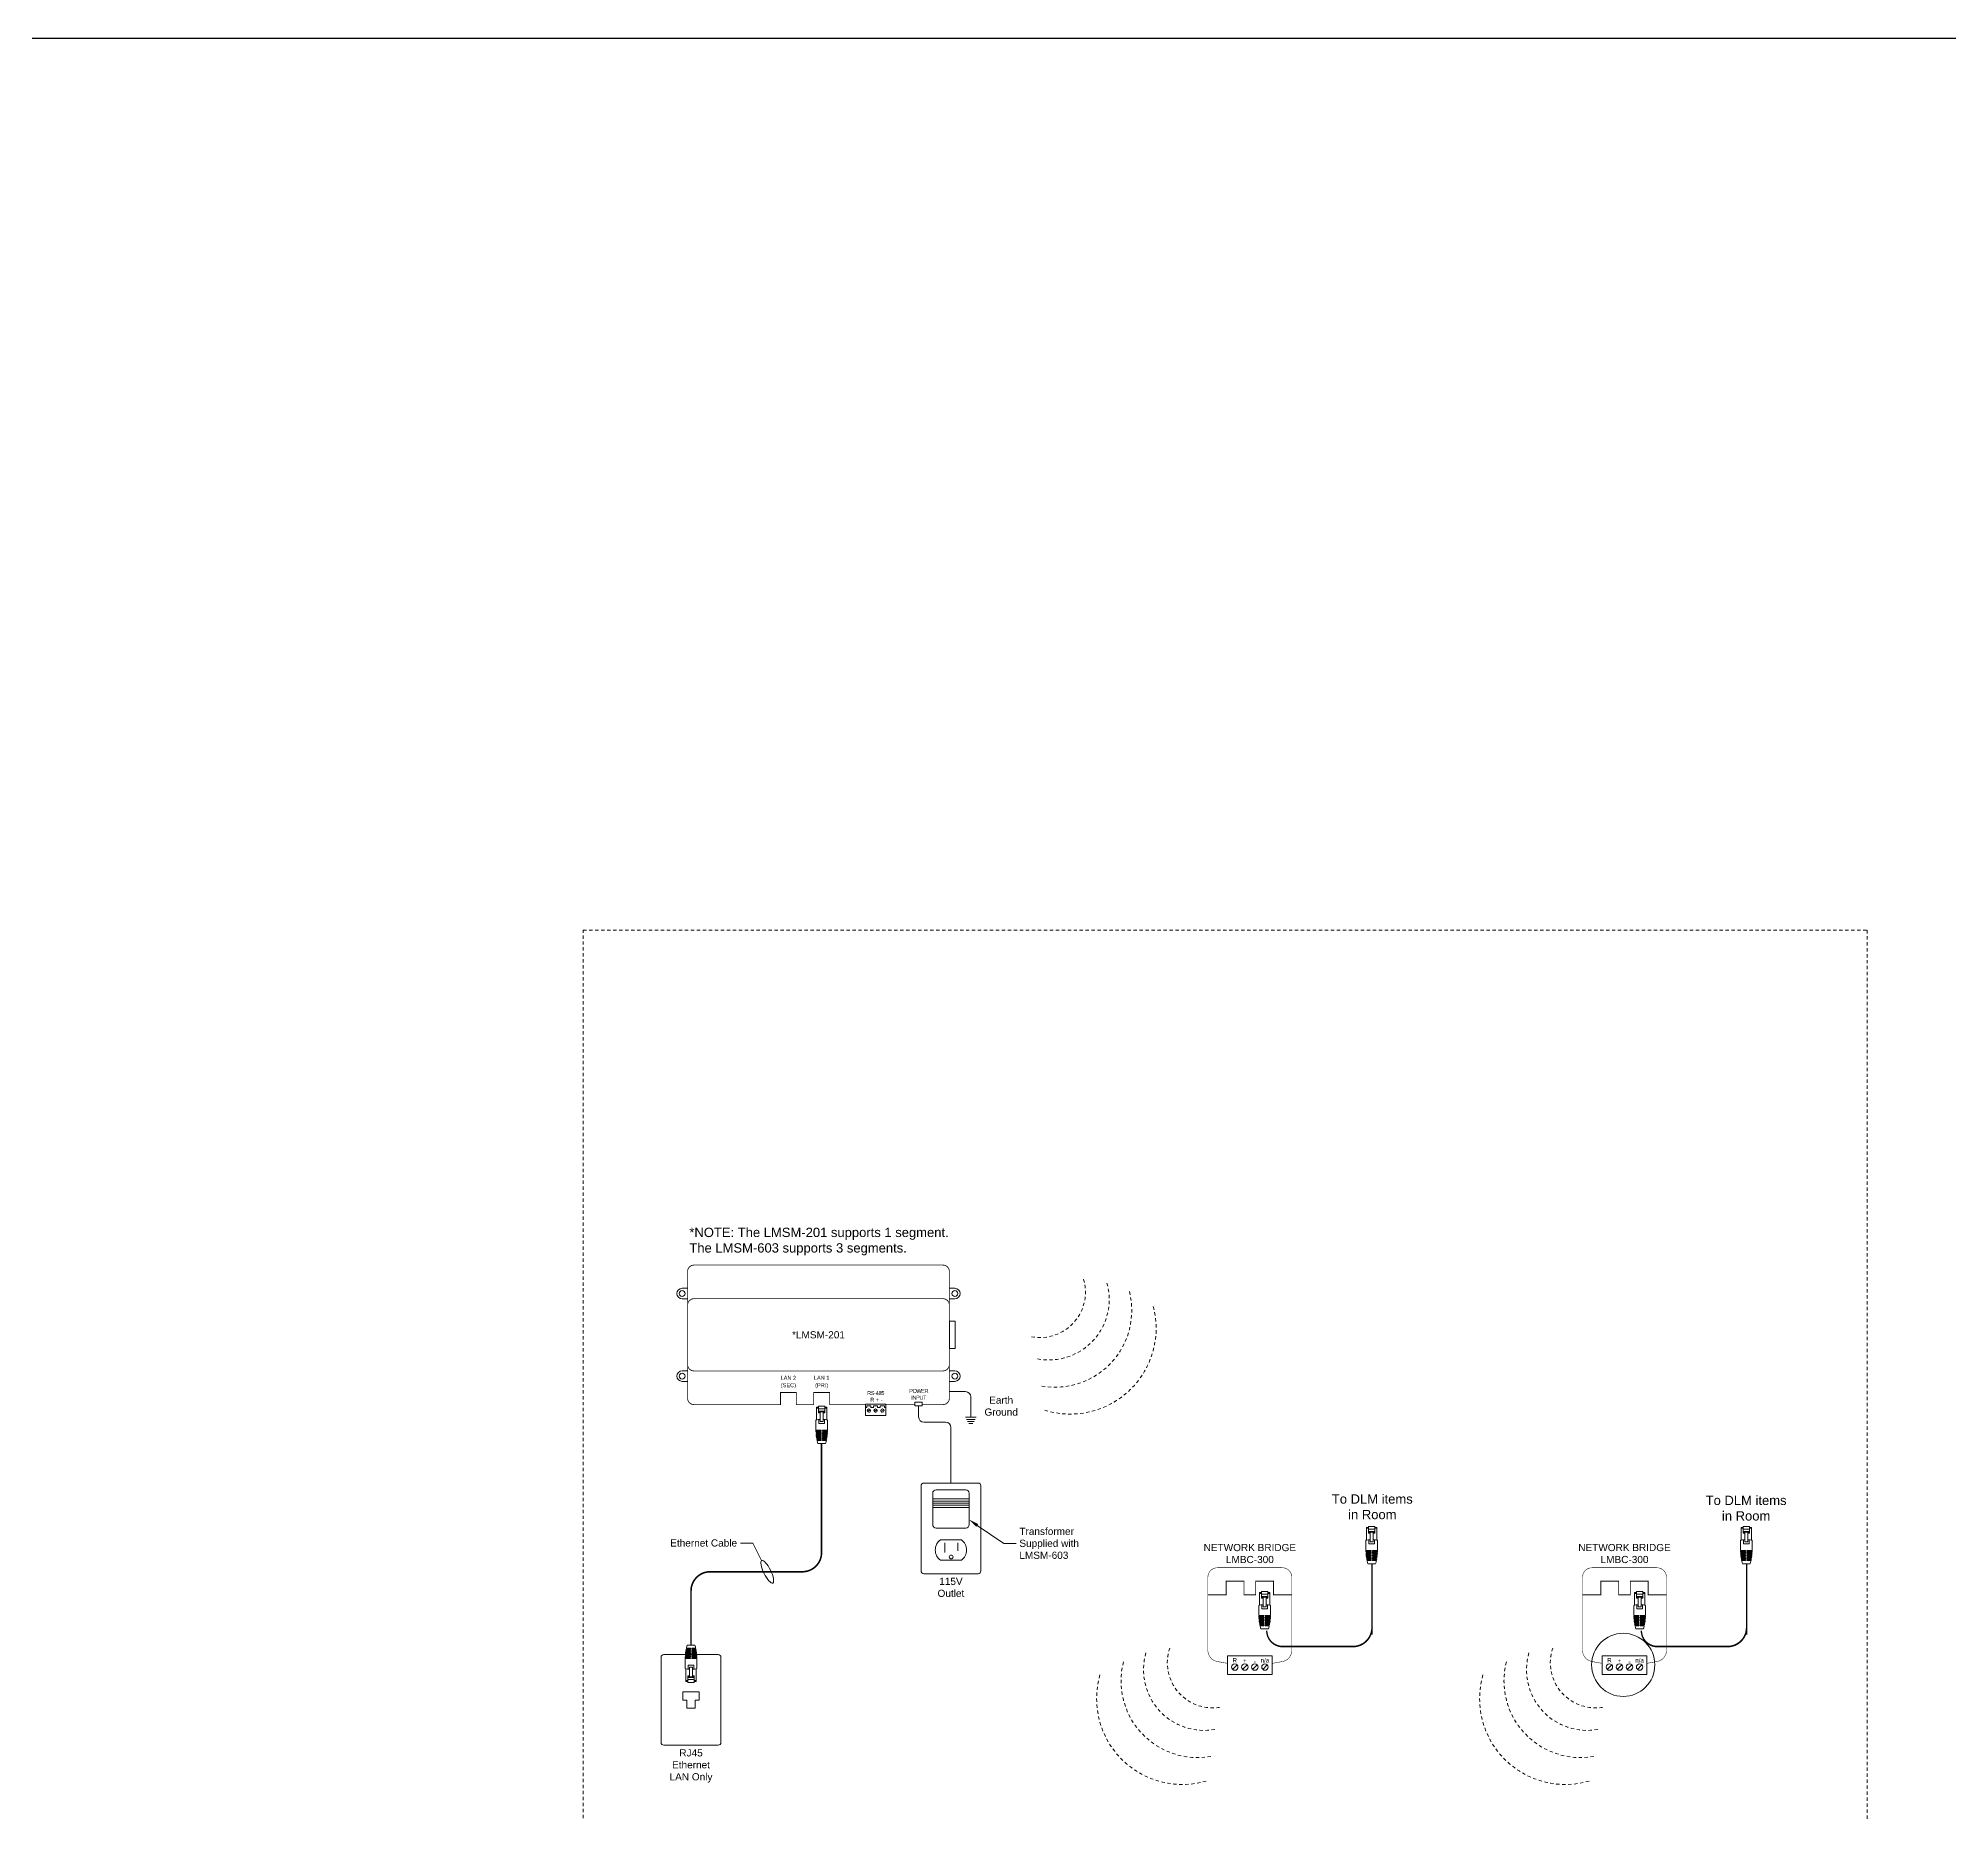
# Model space of a CAD drawing. Header units: inches. Extents: x -60 to 2005, y -577 to 104.
# Drawn here: x 1421 to 1492.9, y 37 to 103.8 of the extents above; entities that cross this region are included whole.
import ezdxf
from ezdxf.enums import TextEntityAlignment as Align

# ---------------------------------------------------------------- set-up
doc = ezdxf.new("R2010")
doc.units = ezdxf.units.IN
doc.header["$MEASUREMENT"] = 0
doc.linetypes.add('HIDDEN2', pattern=[0.1875, 0.125, -0.0625])
doc.layers.get('0').update_dxf_attribs({"lineweight": 5})
doc.layers.add('WS', color=3, linetype='Continuous', lineweight=5)
doc.layers.add('WS_DETAIL', color=7, linetype='Continuous', lineweight=5)
doc.styles.add('ARIAL', font='arial.ttf')

# ---------------------------------------------------------------- blocks, each defined once
blk = doc.blocks.new('A$C756910A1')
at = {"layer": 'WS_DETAIL'}
for p, q in [((0, 6.56), (0, 3.73)), ((0.15, 6.6), (0.15, 10.17)), ((0.15, 10.17), (0.73, 10.17)), ((0.73, 9.92), (0.15, 9.92)), ((0.73, 10.43), (0.73, 8.56)), ((0.73, 10.43), (2.51, 10.43)), ((2.51, 9.66), (0.73, 9.66)), ((2.51, 9.06), (0.73, 9.06)), ((0.73, 8.74), (1.17, 8.74)), ((0.73, 8.56), (1.17, 8.56)), ((0.81, 6.7), (0.81, 5.55)), ((0.81, 5.55), (2.42, 5.55)), ((1.17, 6.17), (1.17, 9.06)), ((1.17, 8.85), (2.06, 8.85)), ((1.17, 6.17), (2.06, 6.17)), ((2.06, 6.17), (2.06, 9.06)), ((2.06, 8.74), (2.51, 8.74)), ((2.51, 8.56), (2.06, 8.56)), ((2.42, 6.7), (2.42, 5.55)), ((2.51, 10.43), (2.51, 8.56)), ((3.08, 10.17), (2.51, 10.17)), ((3.08, 9.92), (2.51, 9.92)), ((3.08, 6.6), (3.08, 10.17)), ((3.23, 6.56), (3.23, 3.73)), ((0, 3.73), (1.43, 3.73)), ((0, 3.51), (1.43, 3.51)), ((0.01, 3.29), (1.43, 3.29)), ((0.02, 3.06), (1.43, 3.06)), ((0.03, 2.84), (1.43, 2.84)), ((0.05, 2.62), (1.43, 2.62)), ((0.07, 2.4), (1.43, 2.4)), ((0.09, 2.18), (1.43, 2.18)), ((0.12, 1.96), (1.43, 1.96)), ((0.15, 1.74), (1.43, 1.74)), ((0.18, 1.52), (1.43, 1.52)), ((0.22, 1.3), (1.43, 1.3)), ((0.26, 1.08), (1.43, 1.08)), ((0.31, 0.86), (1.43, 0.86)), ((0.89, 3.73), (0.89, 3.51)), ((0.89, 3.29), (0.89, 3.06)), ((0.89, 2.84), (0.89, 2.62)), ((0.89, 2.4), (0.89, 2.18)), ((0.89, 1.96), (0.89, 1.74)), ((0.89, 1.52), (0.89, 1.3)), ((0.89, 1.08), (0.89, 0.86)), ((1.43, 3.51), (1.43, 3.73)), ((1.43, 3.06), (1.43, 3.29)), ((1.43, 2.62), (1.43, 2.84)), ((1.43, 2.18), (1.43, 2.4)), ((1.43, 1.74), (1.43, 1.96)), ((1.43, 1.3), (1.43, 1.52)), ((1.43, 0.86), (1.43, 1.08)), ((1.8, 3.73), (3.23, 3.73)), ((1.8, 3.51), (1.8, 3.73)), ((1.8, 3.51), (3.23, 3.51)), ((1.8, 3.29), (3.23, 3.29)), ((1.8, 3.06), (1.8, 3.29)), ((1.8, 3.06), (3.22, 3.06)), ((1.8, 2.84), (3.2, 2.84)), ((1.8, 2.62), (1.8, 2.84)), ((1.8, 2.62), (3.19, 2.62)), ((1.8, 2.4), (3.17, 2.4)), ((1.8, 2.18), (1.8, 2.4)), ((1.8, 2.18), (3.14, 2.18)), ((1.8, 1.96), (3.12, 1.96)), ((1.8, 1.74), (1.8, 1.96)), ((1.8, 1.74), (3.09, 1.74)), ((1.8, 1.52), (3.05, 1.52)), ((1.8, 1.3), (1.8, 1.52)), ((1.8, 1.3), (3.01, 1.3)), ((1.8, 1.08), (2.97, 1.08)), ((1.8, 0.86), (1.8, 1.08)), ((1.8, 0.86), (2.92, 0.86)), ((2.34, 3.73), (2.34, 3.51)), ((2.34, 3.29), (2.34, 3.06)), ((2.34, 2.84), (2.34, 2.62)), ((2.34, 2.4), (2.34, 2.18)), ((2.34, 1.96), (2.34, 1.74)), ((2.34, 1.52), (2.34, 1.3)), ((2.34, 1.08), (2.34, 0.86)), ((2.69, 0), (0.52, 0))]:
    blk.add_line(p, q, dxfattribs=at)
for centre, radius, start, end in [((1.62, -0.58), 7.33, 93.502, 102.7411), ((1.62, -0.58), 7.33, 77.2589, 86.498), ((13.49, 3.73), 13.49, 180.937, 181.8742), ((13.49, 3.73), 13.49, 182.8119, 183.7504), ((13.49, 3.73), 13.49, 184.6899, 185.6307), ((13.49, 3.73), 13.49, 186.573, 187.5171), ((13.49, 3.73), 13.49, 188.4632, 189.4117), ((13.49, 3.73), 13.49, 190.3627, 191.3167), ((13.49, 3.73), 13.49, 192.2739, 196.0379), ((-10.25, 3.73), 13.49, 343.9621, 347.7261), ((-10.25, 3.73), 13.49, 348.6833, 349.6373), ((-10.25, 3.73), 13.49, 350.5883, 351.5368), ((-10.25, 3.73), 13.49, 352.4829, 353.427), ((-10.25, 3.73), 13.49, 354.3693, 355.3101), ((-10.25, 3.73), 13.49, 356.2496, 357.1881), ((-10.25, 3.73), 13.49, 358.1258, 359.063)]:
    blk.add_arc(centre, radius, start, end, dxfattribs=at)
blk = doc.blocks.new('A$C343028DB')
at = {"layer": 'WS_DETAIL'}
for p, q in [((0, 4.34), (5.45, 4.34)), ((0, 4.02), (5.45, 4.02)), ((0, 3.71), (5.45, 3.71)), ((0, 3.4), (5.45, 3.4)), ((0, 3.08), (5.45, 3.08))]:
    blk.add_line(p, q, dxfattribs=at)
blk.add_lwpolyline([(0.5, 5.7), (4.95, 5.7, -0.414214), (5.45, 5.2), (5.45, 0.5, -0.414214), (4.95, 0), (0.5, 0, -0.414214), (0, 0.5), (0, 5.2, -0.414214)], format="xyb", close=True, dxfattribs=at)
blk = doc.blocks.new('A$C70194CB4')
for p, q in [((0, 15.84), (0, 0.5)), ((10.29, 16.34), (0.5, 16.34)), ((10.79, 0.5), (10.79, 15.84)), ((0.5, 0), (10.29, 0))]:
    blk.add_line(p, q)
for centre, start, end in [((0.5, 15.84), 90, 180), ((10.29, 15.84), 0, 90), ((0.5, 0.5), 180, 270), ((10.29, 0.5), 270, 0)]:
    blk.add_arc(centre, 0.5, start, end)
blk = doc.blocks.new('A$C6FC61A6A')
for p, q in [((1.29, 2.45), (0, 2.45)), ((1.29, 0), (0, 0))]:
    blk.add_line(p, q)
blk.add_circle((1.29, 1.23), 0.691)
blk.add_arc((1.29, 1.23), 1.23, 270, 90)
blk = doc.blocks.new('LMBC-300')
for p, q in [((-5.44, -23.35), (-4.01, -21.92)), ((-2.29, -23.35), (-0.86, -21.92)), ((0.87, -23.35), (2.3, -21.92)), ((4.03, -23.35), (5.45, -21.92))]:
    blk.add_line(p, q)
blk.add_lwpolyline([(-7.01, -19.08), (7.02, -19.08), (7.02, -24.94), (-7.01, -24.94)], close=True)
for centre in [(-4.73, -22.63), (-1.57, -22.63), (1.58, -22.63), (4.74, -22.63)]:
    blk.add_circle(centre, 1.01)
at = {"layer": 'WS_DETAIL', "linetype": 'Continuous', "const_width": 0.154}
for points in [[(0.01, 8.49), (-10.18, 8.49, 0.414214), (-13.15, 5.51), (-13.15, -17.61, 0.329956), (-10.38, -20.86, 0.015788), (-7.01, -21.46, 0.023143)], [(0.01, 8.49), (10.19, 8.49, -0.414214), (13.16, 5.51), (13.16, -17.61, -0.329956), (10.39, -20.86, -0.003091), (7.02, -21.48, -0.023143)]]:
    blk.add_lwpolyline(points, format="xyb", dxfattribs=at)
at = {"layer": 'WS_DETAIL', "const_width": 0.284}
blk.add_lwpolyline([(-13.15, 0), (-7.45, 0), (-7.45, 4.3), (-1.82, 4.3), (-1.82, 0), (1.82, 0), (1.82, 4.3), (7.45, 4.3), (7.45, 0), (13.16, 0)], dxfattribs=at)
at = {"insert": (0.01, 15.95), "char_height": 2.2491, "width": 28.8312, "attachment_point": 2, "style": 'ARIAL'}
blk.add_mtext('NETWORK BRIDGE\\PLMBC-300', dxfattribs=at)
at = {"layer": 'WS_DETAIL', "style": 'ARIAL'}
for s, height, p in [('R', 1.39, (-4.73, -20.5)), ('+', 1.39, (-1.57, -20.67)), ('-', 1.39, (1.58, -20.91)), ('n/a', 1.385, (4.74, -20.5))]:
    blk.add_text(s, height=height, dxfattribs=at).set_placement(p, align=Align.MIDDLE)

msp = doc.modelspace()

# ---------------------------------------------------------------- linework, layer by layer
for p, q in [((1453.935, 52.51), (1454.211, 52.51)), ((1453.935, 52.368), (1453.935, 52.51)), ((1454.211, 52.51), (1454.211, 52.368)), ((1455.228, 52.909), (1455.835, 52.909)), ((1456.035, 52.709), (1456.035, 51.949)), ((1452.835, 52.436), (1452.073, 52.436)), ((1452.073, 52.005), (1452.073, 52.436)), ((1452.123, 52.316), (1452.073, 52.316)), ((1452.073, 52.005), (1452.835, 52.005)), ((1452.123, 52.376), (1452.123, 52.316)), ((1452.276, 52.376), (1452.123, 52.376)), ((1452.249, 52.227), (1452.144, 52.166)), ((1452.228, 52.142), (1452.197, 52.133)), ((1452.276, 52.376), (1452.276, 52.316)), ((1452.377, 52.316), (1452.276, 52.316)), ((1452.377, 52.376), (1452.377, 52.316)), ((1452.53, 52.376), (1452.377, 52.376)), ((1452.503, 52.227), (1452.398, 52.166)), ((1452.465, 52.135), (1452.432, 52.136)), ((1452.53, 52.376), (1452.53, 52.316)), ((1452.631, 52.316), (1452.53, 52.316)), ((1452.631, 52.376), (1452.631, 52.316)), ((1452.784, 52.376), (1452.631, 52.376)), ((1452.757, 52.227), (1452.652, 52.166)), ((1452.705, 52.133), (1452.673, 52.142)), ((1452.784, 52.376), (1452.784, 52.316)), ((1452.835, 52.316), (1452.784, 52.316)), ((1452.835, 52.005), (1452.835, 52.436)), ((1454.211, 52.368), (1453.935, 52.368)), ((1454.073, 52.368), (1454.073, 51.957)), ((1455.831, 51.949), (1456.24, 51.949)), ((1455.875, 51.864), (1456.196, 51.864)), ((1455.914, 51.79), (1456.157, 51.79)), ((1454.273, 51.757), (1455.087, 51.757)), ((1455.287, 51.557), (1455.287, 49.469)), ((1455.96, 51.704), (1456.111, 51.704)), ((1456.279, 47.876), (1457.274, 47.202)), ((1447.838, 47.215), (1447.372, 47.215)), ((1454.894, 47.336), (1455.68, 47.336)), ((1455.055, 47.221), (1455.055, 46.858)), ((1455.547, 47.221), (1455.547, 46.927)), ((1457.274, 47.202), (1457.746, 47.202)), ((1454.894, 46.565), (1455.68, 46.565)), ((1445.815, 41.614), (1445.205, 41.614)), ((1445.205, 41.309), (1445.205, 41.614)), ((1445.205, 41.309), (1445.357, 41.309)), ((1445.357, 41.004), (1445.357, 41.309)), ((1445.357, 41.004), (1445.357, 41.309)), ((1445.662, 41.004), (1445.357, 41.004)), ((1445.662, 41.004), (1445.357, 41.004)), ((1445.662, 41.309), (1445.815, 41.309)), ((1445.662, 41.309), (1445.662, 41.004)), ((1445.662, 41.309), (1445.662, 41.004)), ((1445.815, 41.309), (1445.815, 41.614)), ((1445.815, 41.309), (1445.815, 41.614))]:
    msp.add_line(p, q)
at = {"linetype": 'Continuous'}
msp.add_line((1447.838, 47.215), (1448.163, 46.556), dxfattribs=at)
at = {"lineweight": -3}
msp.add_lwpolyline([(1310.887, 103.807), (1621.896, 103.807), (1621.896, -126.502), (1310.887, -126.502)], close=True, dxfattribs=at)
at = {"linetype": 'HIDDEN2'}
msp.add_lwpolyline([(1441.454, 70.266), (1489.75, 70.266), (1489.75, 17.518), (1441.454, 17.518)], close=True, dxfattribs=at)
for points, const_width in [([(1449.501, 57.667), (1445.621, 57.667, 0.414214), (1445.381, 57.427), (1445.381, 52.661, 0.414214), (1445.621, 52.421), (1445.621, 52.421)], 0.03), ([(1454.211, 52.421), (1454.988, 52.421, 0.414214), (1455.228, 52.661), (1455.228, 57.427, 0.414214), (1454.988, 57.667), (1449.501, 57.667)], 0.03), ([(1455.228, 56.162), (1455.228, 56.162, 0.414214), (1454.988, 56.402), (1445.621, 56.402, 0.414214), (1445.381, 56.162), (1445.381, 56.162)], 0.03), ([(1455.228, 53.927), (1455.228, 53.927, -0.414214), (1454.988, 53.687), (1445.621, 53.687, -0.414214), (1445.381, 53.927), (1445.381, 53.927)], 0.03), ([(1445.51, 43.371), (1445.51, 45.415, -0.414214), (1446.23, 46.134), (1449.7, 46.134, 0.414214), (1450.42, 46.854), (1450.42, 50.961)], 0.06)]:
    msp.add_lwpolyline(points, format="xyb", dxfattribs=dict(const_width=const_width))
msp.add_lwpolyline([(1455.228, 55.558), (1455.445, 55.558), (1455.445, 54.531), (1455.228, 54.531)], close=True)
at = {"const_width": 0.03}
for points in [[(1445.621, 52.421), (1448.876, 52.421), (1448.876, 52.877), (1449.471, 52.877), (1449.471, 52.421), (1450.127, 52.421), (1450.127, 52.877), (1450.722, 52.877), (1450.722, 52.421), (1452.073, 52.421)], [(1452.835, 52.421), (1453.935, 52.421)]]:
    msp.add_lwpolyline(points, dxfattribs=at)
for centre, radius in [((1452.2, 52.197), 0.0635), ((1452.454, 52.197), 0.0635), ((1452.708, 52.197), 0.0635), ((1455.297, 46.689), 0.0707), ((1480.577, 42.632), 1.188)]:
    msp.add_circle(centre, radius)
at = {"linetype": 'HIDDEN2'}
for centre, radius, start, end in [((1458.641, 56.65), 1.707, 259.1198, 18.65487), ((1458.965, 56.374), 2.276, 259.26557, 16.20462), ((1459.205, 55.958), 2.884, 260.11774, 14.31068), ((1459.778, 55.293), 3.229, 252.66777, 15.97511), ((1465.133, 42.72), 1.707, 161.34513, 280.8802), ((1479.54, 42.72), 1.707, 161.34513, 280.8802), ((1464.569, 42.029), 2.884, 165.68932, 279.88226), ((1464.81, 42.444), 2.276, 163.79538, 280.73443), ((1478.975, 42.029), 2.884, 165.68932, 279.88226), ((1479.216, 42.444), 2.276, 163.79538, 280.73443), ((1463.996, 41.363), 3.229, 164.02489, 287.33223), ((1478.402, 41.363), 3.229, 164.02489, 287.33223)]:
    msp.add_arc(centre, radius, start, end, dxfattribs=at)
for centre, radius, start, end in [((1455.835, 52.709), 0.2, 0, 90), ((1454.273, 51.957), 0.2, 180, 270), ((1455.087, 51.557), 0.2, 0, 90), ((1455.173, 46.951), 0.476, 125.91251, 234.08749), ((1455.401, 46.951), 0.476, 305.91251, 54.08749)]:
    msp.add_arc(centre, radius, start, end)
msp.add_ellipse((1448.377, 46.134), major_axis=(-0.21, 0.423), ratio=0.285068)
msp.add_solid([(1456.316, 47.927), (1456.242, 47.825), (1455.972, 48.097)])
at = {"layer": 'WS', "const_width": 0.05}
for points in [[(1471.123, 46.438), (1471.123, 43.765)], [(1485.215, 46.438), (1485.215, 43.765)]]:
    msp.add_lwpolyline(points, dxfattribs=at)
at = {"layer": 'WS'}
for points in [[(1467.167, 43.92, 0.05, 0.05, 0), (1467.167, 43.92, 0.05, 0.06, 0.414214), (1467.767, 43.32, 0.06, 0.06, 0), (1470.408, 43.32, 0.06, 0.06, 0.414214), (1471.128, 44.039, 0.06, 0.06, 0), (1471.128, 44.039, 0.06, 0.06, 0)], [(1481.259, 43.92, 0.05, 0.05, 0), (1481.259, 43.92, 0.05, 0.06, 0.414214), (1481.859, 43.32, 0.06, 0.06, 0), (1484.501, 43.32, 0.06, 0.06, 0.414214), (1485.22, 44.039, 0.06, 0.06, 0), (1485.22, 44.039, 0.06, 0.06, 0)]]:
    msp.add_lwpolyline(points, format="xyseb", dxfattribs=at)

# ---------------------------------------------------------------- block references
at = {"yscale": 0.1601673375961781, "rotation": 180}
for p, xscale, zscale in [((1445.381, 56.794), 0.1601673375961781, 0.1601673375961781), ((1455.228, 56.794), -0.1601673375961781, 0.1601673375961771)]:
    msp.add_blockref('A$C6FC61A6A', p, dxfattribs=dict(at, xscale=xscale, zscale=zscale))
for name, p, xscale, yscale, zscale in [('A$C6FC61A6A', (1445.381, 53.294), -0.1601673375961781, 0.1601673375961781, 0.1601673375961771), ('A$C6FC61A6A', (1455.228, 53.294), 0.1601673375961781, 0.1601673375961781, 0.1601673375961781), ('A$C756910A1', (1450.21, 50.961), 0.1340938422465996, 0.1340938422465996, 0.1340938422465996), ('A$C70194CB4', (1454.162, 46.062), 0.2084485346007696, 0.2084485346007696, 0.2084485346007696), ('A$C343028DB', (1454.602, 47.779), 0.2514150320723019, 0.2514150320723019, 0.2514150320723019), ('A$C756910A1', (1470.898, 46.438), 0.1340402047096987, 0.1340402047096987, 0.1340402047096987), ('A$C756910A1', (1484.99, 46.438), 0.1340402047096987, 0.1340402047096987, 0.1340402047096987), ('LMBC-300', (1466.531, 45.266), 0.12, 0.12, 0.12), ('LMBC-300', (1480.624, 45.266), 0.12, 0.12, 0.12), ('A$C756910A1', (1466.871, 43.99), 0.1340402047096987, 0.1340402047096987, 0.1340402047096987), ('A$C756910A1', (1480.977, 43.99), 0.1340402047096987, 0.1340402047096987, 0.1340402047096987), ('A$C70194CB4', (1444.385, 39.612), 0.2084485346007696, 0.2084485346007696, 0.2084485346007696)]:
    msp.add_blockref(name, p, dxfattribs=dict(xscale=xscale, yscale=yscale, zscale=zscale))
at = {"extrusion": (0, 0, -1), "xscale": 0.1340402047096987, "yscale": 0.1340402047096987, "zscale": -0.1340402047097004, "rotation": 180}
msp.add_blockref('A$C756910A1', (-1445.294, 43.371), dxfattribs=at)

# ---------------------------------------------------------------- texts
at = {"linetype": 'HIDDEN2', "insert": (1445.448, 59.072), "char_height": 0.35, "width": 10.03537, "attachment_point": 1, "style": 'ARIAL'}
msp.add_mtext('*NOTE: The LMSM-201 supports 1 segment. The LMSM-603 supports 3 segments.', dxfattribs=at)
at = {"style": 'ARIAL'}
for s, insert, char_height, width, attachment_point in [('*LMSM-201', (1450.305, 55.044), 0.27, 7.37747, 5), ('LAN 2', (1449.173, 53.503), 0.15, 4.95606, 2), ('(SEC)', (1449.173, 53.224), 0.15, 4.95606, 2), ('(SEC)', (1449.173, 53.224), 0.15, 4.95606, 2), ('LAN 1', (1450.424, 53.503), 0.15, 4.95606, 2), ('(PRI)', (1450.424, 53.224), 0.15, 4.95606, 2), ('(PRI)', (1450.424, 53.224), 0.15, 4.95606, 2), ('{\\T0.9;RS-485}', (1452.454, 52.928), 0.15, 4.95606, 2), ('R + -', (1452.483, 52.678), 0.15, 4.95606, 2), ('{\\T0.9;POWER\\PINPUT}', (1454.073, 53.008), 0.15, 4.95606, 2), ('Earth\\PGround', (1457.177, 52.363), 0.2699, 6.92856, 5), ('115V\\POutlet', (1455.287, 45.908), 0.2699, 4.95408, 2), ('RJ45\\PEthernet\\PLAN Only', (1445.51, 39.458), 0.2699, 4.95408, 2)]:
    msp.add_mtext(s, dxfattribs=dict(at, insert=insert, char_height=char_height, width=width, attachment_point=attachment_point))
at = {"char_height": 0.35, "attachment_point": 2, "style": 'ARIAL'}
for insert in [(1471.137, 49.045), (1485.199, 48.994)]:
    msp.add_mtext_dynamic_manual_height_columns('To DLM items\\Pin Room', width=6.47491, gutter_width=0.312, heights=[0], dxfattribs=dict(at, insert=insert))
at = {"linetype": 'Continuous', "char_height": 0.26989, "width": 6.92856, "style": 'ARIAL'}
for s, insert, attachment_point in [('Transformer\\PSupplied with\\PLMSM-603', (1457.861, 47.202), 4), ('Ethernet Cable', (1447.243, 47.215), 6)]:
    msp.add_mtext(s, dxfattribs=dict(at, insert=insert, attachment_point=attachment_point))

doc.saveas('drawing.dxf')
